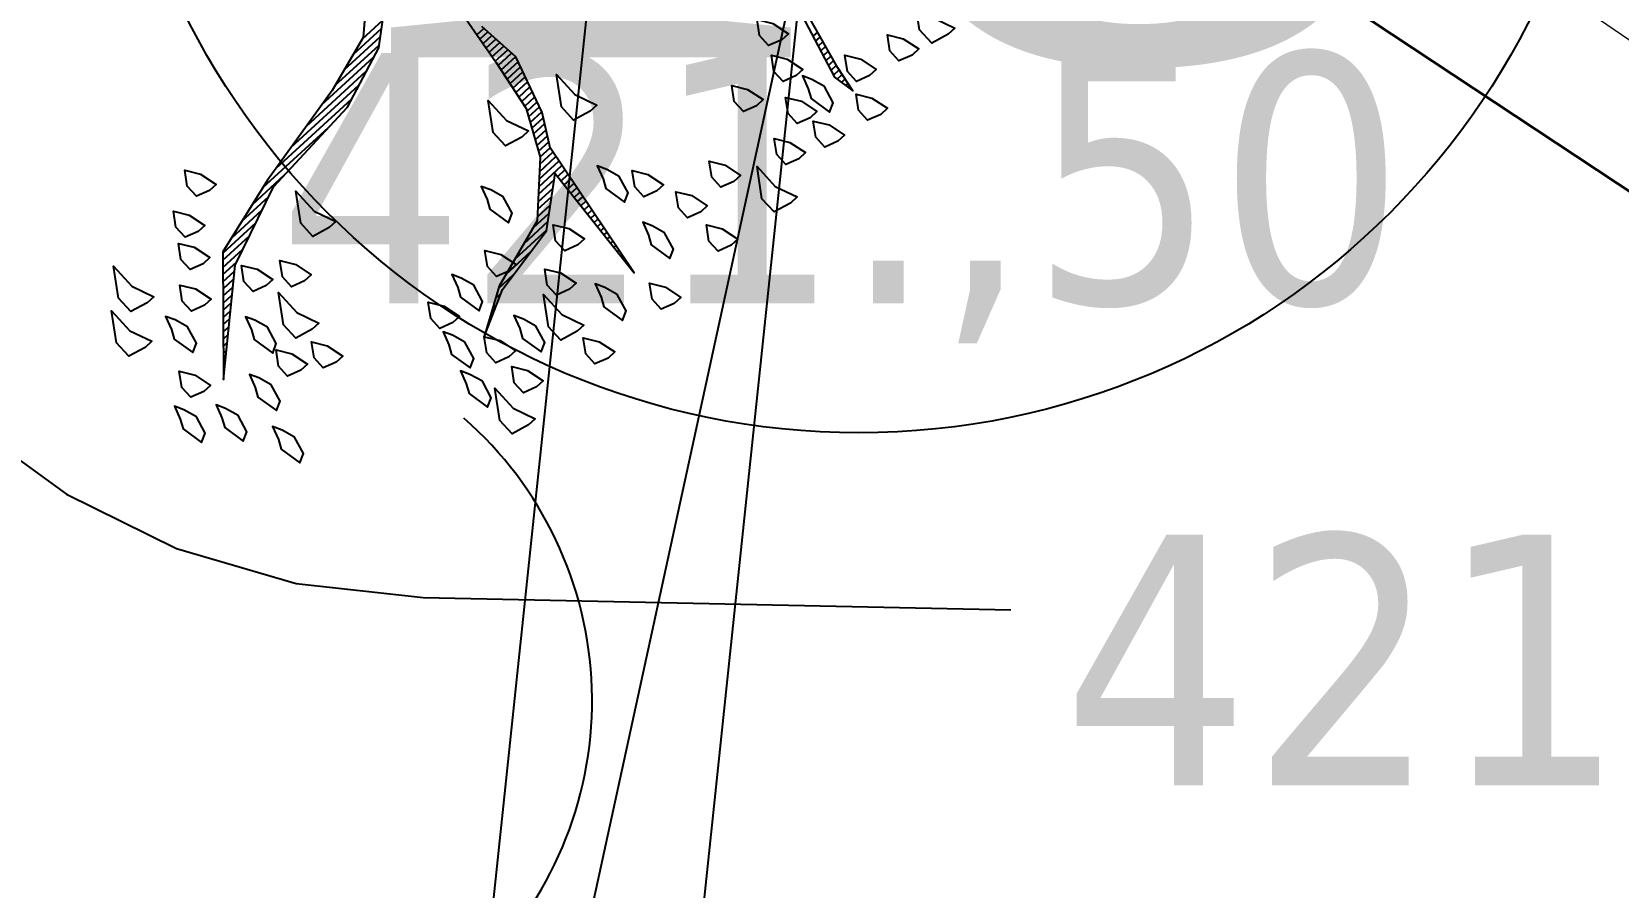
# Model space of a CAD drawing. Header units: metres. Extents: x 2 to 659295185, y -28 to 1124222152.
# Drawn here: x 654869.69 to 654882.36, y 1123162.19 to 1123169.03 of the extents above; entities that cross this region are included whole.
import ezdxf
from ezdxf.enums import TextEntityAlignment as Align

# ---------------------------------------------------------------- set-up
doc = ezdxf.new("R2010")
doc.units = ezdxf.units.M
doc.header["$MEASUREMENT"] = 0
doc.layers.get('0').update_dxf_attribs({"linetype": 'CONTINUOUS'})
for name, color, linetype in [('000PAREDES', 2, 'CONTINUOUS'), ('Acotado', 7, 'CONTINUOUS'), ('Arboles', 3, 'CONTINUOUS'), ('Cota', 3, 'CONTINUOUS'), ('CURVAS', 2, 'CONTINUOUS'), ('CVL_CURV_D', 7, 'CONTINUOUS'), ('MANZANA', 30, 'CONTINUOUS'), ('vista1', 3, 'CONTINUOUS')]:
    doc.layers.add(name, color=color, linetype=linetype)
doc.layers.add('LIMITE 2017 IGVSB', color=7, linetype='CONTINUOUS', lineweight=120)
doc.styles.get("Standard").update_dxf_attribs({"font": 'tahoma.ttf'})
doc.styles.add('VERT_CUADRO', font='ROMANTIC')
doc.dimstyles.new('ISO-25', dxfattribs={"dimtxt": 2.5, "dimasz": 2.5, "dimexe": 1.25, "dimexo": 0.625, "dimtad": 1, "dimtxsty": 'Standard', "dimcen": 2.5, "dimadec": 0, "dimazin": 0, "dimtfac": 1, "dimtmove": 0, "dimatfit": 3, "dimfxl": 1, "dimarcsym": 0})

# ---------------------------------------------------------------- blocks, each defined once
blk = doc.blocks.new('VERT_CUADRO')
blk.add_circle((0, 0), 1)
at = {"style": 'VERT_CUADRO'}
blk.add_attdef('PT', text='', height=1, dxfattribs=at).set_placement((0, 0), align=Align.MIDDLE_CENTER)
blk = doc.blocks.new('*D2455')
at = {"layer": 'LIMITE 2017 IGVSB', "color": 0, "lineweight": -2, "transparency": 16777216}
for p, q in [((654888.539, 1123262.408), (654883.861, 1123263.411)), ((654884.559, 1123260.704), (654873.265, 1123208.026)), ((654861.08, 1123151.188), (654871.928, 1123201.79)), ((654864.012, 1123148.003), (654859.334, 1123149.006))]:
    blk.add_line(p, q, dxfattribs=at)
at = {"layer": 'LIMITE 2017 IGVSB', "color": 0, "lineweight": 0, "transparency": 16777216}
for points in [[(654884.151, 1123260.791), (654884.966, 1123260.617), (654885.083, 1123263.149)], [(654860.673, 1123151.276), (654861.488, 1123151.101), (654860.556, 1123148.744)]]:
    blk.add_solid(points, dxfattribs=at)
at = {"layer": 'LIMITE 2017 IGVSB', "color": 0, "lineweight": 0, "transparency": 16777216, "insert": (654872.569, 1123204.914), "char_height": 2.5, "attachment_point": 5, "rotation": 77.8998}
blk.add_mtext('117', dxfattribs=at)
blk = doc.blocks.new('*X2402')
at = {"color": 0}
for p, q in [((17.3711, 15.93), (17.4433, 15.93)), ((17.4036, 15.94), (17.4555, 15.94)), ((17.2629, 15.9), (17.3957, 15.9)), ((17.3061, 15.91), (17.4188, 15.91)), ((17.3386, 15.92), (17.431, 15.92)), ((17.1189, 15.87), (17.3117, 15.87)), ((17.1669, 15.88), (17.3397, 15.88)), ((17.2149, 15.89), (17.3677, 15.89)), ((17.0041, 15.84), (17.0729, 15.84)), ((17.0401, 15.85), (17.1235, 15.85)), ((17.0761, 15.86), (17.2435, 15.86)), ((16.9281, 15.81), (16.9958, 15.81)), ((16.9371, 15.82), (17.0215, 15.82)), ((16.9681, 15.83), (17.0472, 15.83)), ((16.9009, 15.78), (16.9301, 15.78)), ((16.91, 15.79), (16.9444, 15.79)), ((16.919, 15.8), (16.9701, 15.8)), ((17.5655, 15.78), (17.5876, 15.78)), ((17.5669, 15.79), (17.5866, 15.79)), ((17.5682, 15.8), (17.5856, 15.8)), ((16.8738, 15.75), (16.8965, 15.75)), ((16.8829, 15.76), (16.9077, 15.76)), ((16.8919, 15.77), (16.9189, 15.77)), ((17.5614, 15.75), (17.5906, 15.75)), ((17.5628, 15.76), (17.5896, 15.76)), ((17.5641, 15.77), (17.5886, 15.77)), ((16.8467, 15.72), (16.863, 15.72)), ((16.8557, 15.73), (16.8742, 15.73)), ((16.8648, 15.74), (16.8853, 15.74)), ((17.5568, 15.72), (17.5936, 15.72)), ((17.5585, 15.73), (17.5926, 15.73)), ((17.56, 15.74), (17.5916, 15.74)), ((16.8195, 15.69), (16.8295, 15.69)), ((16.8286, 15.7), (16.8406, 15.7)), ((16.8376, 15.71), (16.8518, 15.71)), ((17.5518, 15.69), (17.5844, 15.69)), ((17.5535, 15.7), (17.5875, 15.7)), ((17.5551, 15.71), (17.5906, 15.71)), ((16.7924, 15.66), (16.7959, 15.66)), ((16.8014, 15.67), (16.8071, 15.67)), ((16.8105, 15.68), (16.8183, 15.68)), ((17.5468, 15.66), (17.5752, 15.66)), ((17.5485, 15.67), (17.5783, 15.67)), ((17.5501, 15.68), (17.5814, 15.68)), ((16.7833, 15.65), (16.7848, 15.65)), ((17.5402, 15.63), (17.566, 15.63)), ((17.5435, 15.64), (17.5691, 15.64)), ((17.5451, 15.65), (17.5721, 15.65)), ((17.5252, 15.6), (17.5543, 15.6)), ((17.5302, 15.61), (17.5598, 15.61)), ((17.5352, 15.62), (17.5629, 15.62)), ((17.5102, 15.57), (17.5372, 15.57)), ((17.5152, 15.58), (17.5429, 15.58)), ((17.5202, 15.59), (17.5486, 15.59)), ((17.4903, 15.54), (17.5241, 15.54)), ((17.5002, 15.55), (17.5257, 15.55)), ((17.5052, 15.56), (17.5315, 15.56)), ((17.4603, 15.51), (17.5196, 15.51)), ((17.4703, 15.52), (17.5211, 15.52)), ((17.4803, 15.53), (17.5226, 15.53)), ((17.4303, 15.48), (17.4661, 15.48)), ((17.4403, 15.49), (17.4786, 15.49)), ((17.4503, 15.5), (17.4911, 15.5)), ((17.4981, 15.48), (17.515, 15.48)), ((17.4988, 15.49), (17.5165, 15.49)), ((17.4996, 15.5), (17.5181, 15.5)), ((17.368, 15.45), (17.4286, 15.45)), ((17.4, 15.46), (17.4411, 15.46)), ((17.4203, 15.47), (17.4536, 15.47)), ((17.496, 15.45), (17.5105, 15.45)), ((17.4967, 15.46), (17.512, 15.46)), ((17.4974, 15.47), (17.5135, 15.47)), ((17.2754, 15.42), (17.3128, 15.42)), ((17.304, 15.43), (17.3661, 15.43)), ((17.336, 15.44), (17.4161, 15.44)), ((17.4938, 15.42), (17.5059, 15.42)), ((17.4946, 15.43), (17.5074, 15.43)), ((17.4953, 15.44), (17.509, 15.44)), ((17.242, 15.4), (17.2517, 15.4)), ((17.2587, 15.41), (17.2717, 15.41)), ((17.4924, 15.4), (17.5029, 15.4)), ((17.4931, 15.41), (17.5044, 15.41)), ((17.2087, 15.38), (17.2117, 15.38)), ((17.2254, 15.39), (17.2317, 15.39)), ((17.4903, 15.37), (17.4984, 15.37)), ((17.491, 15.38), (17.4999, 15.38)), ((17.4917, 15.39), (17.5014, 15.39)), ((18.0327, 15.37), (18.0447, 15.37)), ((17.4881, 15.34), (17.4938, 15.34)), ((17.4888, 15.35), (17.4953, 15.35)), ((17.4896, 15.36), (17.4968, 15.36)), ((18.0247, 15.34), (18.0378, 15.34)), ((18.0273, 15.35), (18.0401, 15.35)), ((18.03, 15.36), (18.0424, 15.36)), ((17.486, 15.31), (17.4893, 15.31)), ((17.4867, 15.32), (17.4908, 15.32)), ((17.4874, 15.33), (17.4923, 15.33)), ((18.0167, 15.31), (18.0309, 15.31)), ((18.0193, 15.32), (18.0332, 15.32)), ((18.022, 15.33), (18.0355, 15.33)), ((17.4838, 15.28), (17.4847, 15.28)), ((17.4846, 15.29), (17.4862, 15.29)), ((17.4853, 15.3), (17.4877, 15.3)), ((18.0113, 15.29), (18.0265, 15.29)), ((18.0115, 15.28), (18.0249, 15.28)), ((18.014, 15.3), (18.0286, 15.3)), ((17.4831, 15.27), (17.4832, 15.27)), ((18.0135, 15.27), (18.0232, 15.27)), ((18.0155, 15.26), (18.0215, 15.26)), ((18.0175, 15.25), (18.0199, 15.25))]:
    blk.add_line(p, q, dxfattribs=at)
blk = doc.blocks.new('ARBUSTO6')
at = {"layer": 'Arboles', "color": 7}
for points in [[(-0.2089, -0.447), (-0.3364, -0.566), (-0.447, -0.6001), (-0.6511, -0.6426), (-0.8041, -0.6851), (-0.9657, -0.8637), (-0.8041, -0.7191), (-0.6511, -0.6596), (-0.447, -0.6426), (-0.3279, -0.6001), (-0.2344, -0.5235)], [(-0.1578, -0.583), (-0.1833, -0.7701), (-0.2004, -0.8722), (-0.2429, -0.9572), (-0.3279, -1.0423), (-0.464, -1.0848), (-0.549, -1.1358), (-0.464, -1.0933), (-0.3279, -1.0678), (-0.2429, -0.9997), (-0.2599, -1.2379), (-0.2174, -0.9572), (-0.1833, -0.8977), (-0.1493, -0.7871), (-0.1578, -0.7021)], [(0.3014, -1.0933), (0.2674, -1.2209), (0.2759, -1.2634), (0.2844, -1.2123), (0.3099, -1.1018)]]:
    blk.add_lwpolyline(points, dxfattribs=at)
at = {"layer": 'Arboles'}
for points in [[(-0.7446, -0.583), (-0.7701, -0.5745), (-0.7701, -0.549), (-0.7531, -0.5235), (-0.7361, -0.549), (-0.7276, -0.583)], [(-0.9742, -0.6596), (-1.0082, -0.6511), (-1.0082, -0.6171), (-0.9742, -0.566), (-0.9742, -0.6171), (-0.9572, -0.6596)], [(-0.8126, -0.6256), (-0.8381, -0.6171), (-0.8381, -0.5915), (-0.8211, -0.566), (-0.8041, -0.5915), (-0.7956, -0.6256)], [(-1.0337, -0.7191), (-1.0678, -0.7106), (-1.0678, -0.6766), (-1.0337, -0.6256), (-1.0337, -0.6766), (-1.0167, -0.7191)], [(-0.8467, -0.6766), (-0.8722, -0.6681), (-0.8722, -0.6426), (-0.8552, -0.6171), (-0.8381, -0.6426), (-0.8296, -0.6766)], [(-0.8977, -0.7361), (-0.9232, -0.7276), (-0.9232, -0.7021), (-0.9062, -0.6766), (-0.8892, -0.7021), (-0.8807, -0.7361)], [(-0.9742, -0.7276), (-0.9827, -0.7446), (-0.9742, -0.7871), (-0.9572, -0.7786), (-0.9487, -0.7446), (-0.9572, -0.7191), (-0.9657, -0.7021)], [(-0.6256, -0.7871), (-0.6596, -0.7786), (-0.6596, -0.7446), (-0.6256, -0.6936), (-0.6256, -0.7446), (-0.6085, -0.7871)], [(-0.7871, -0.7871), (-0.8126, -0.7786), (-0.8126, -0.7531), (-0.7956, -0.7276), (-0.7786, -0.7531), (-0.7701, -0.7871)], [(-0.7276, -0.8297), (-0.7531, -0.8212), (-0.7531, -0.7956), (-0.7361, -0.7701), (-0.7191, -0.7956), (-0.7106, -0.8297)], [(-1.0082, -0.8552), (-1.0337, -0.8467), (-1.0337, -0.8212), (-1.0167, -0.7956), (-0.9997, -0.8212), (-0.9912, -0.8552)], [(-0.8637, -0.8297), (-0.8722, -0.8467), (-0.8637, -0.8892), (-0.8467, -0.8807), (-0.8381, -0.8467), (-0.8467, -0.8212), (-0.8552, -0.8042)], [(-0.7786, -0.9062), (-0.8126, -0.8977), (-0.8126, -0.8637), (-0.7786, -0.8127), (-0.7786, -0.8637), (-0.7616, -0.9062)], [(-0.2429, -0.9062), (-0.2769, -0.8977), (-0.2769, -0.8637), (-0.2429, -0.8127), (-0.2429, -0.8637), (-0.2259, -0.9062)], [(-1.0763, -0.8637), (-1.0848, -0.8807), (-1.0763, -0.9232), (-1.0593, -0.9147), (-1.0507, -0.8807), (-1.0593, -0.8552), (-1.0678, -0.8382)], [(-0.1153, -0.9572), (-0.1493, -0.9487), (-0.1493, -0.9147), (-0.1153, -0.8637), (-0.1153, -0.9147), (-0.0983, -0.9572)], [(-1.0167, -0.9147), (-1.0252, -0.9317), (-1.0167, -0.9742), (-0.9997, -0.9657), (-0.9912, -0.9317), (-0.9997, -0.9062), (-1.0082, -0.8892)], [(-0.9317, -0.9147), (-0.9402, -0.9317), (-0.9317, -0.9742), (-0.9147, -0.9657), (-0.9062, -0.9317), (-0.9147, -0.9062), (-0.9232, -0.8892)], [(-0.8467, -0.9487), (-0.8722, -0.9402), (-0.8722, -0.9147), (-0.8552, -0.8892), (-0.8381, -0.9147), (-0.8296, -0.9487)], [(-0.7871, -0.9827), (-0.8126, -0.9742), (-0.8126, -0.9487), (-0.7956, -0.9232), (-0.7786, -0.9487), (-0.7701, -0.9827)], [(-0.3704, -0.9487), (-0.3789, -0.9657), (-0.3704, -1.0082), (-0.3534, -0.9997), (-0.3449, -0.9657), (-0.3534, -0.9402), (-0.3619, -0.9232)], [(-0.9657, -1.0168), (-0.9742, -1.0338), (-0.9657, -1.0763), (-0.9487, -1.0678), (-0.9402, -1.0338), (-0.9487, -1.0082), (-0.9572, -0.9912)], [(-0.5235, -1.0338), (-0.532, -1.0508), (-0.5235, -1.0933), (-0.5065, -1.0848), (-0.498, -1.0508), (-0.5065, -1.0253), (-0.515, -1.0082)], [(-0.5745, -1.0763), (-0.6, -1.0678), (-0.6, -1.0423), (-0.583, -1.0168), (-0.566, -1.0423), (-0.5575, -1.0763)], [(-0.43, -1.0763), (-0.4555, -1.0678), (-0.4555, -1.0423), (-0.4385, -1.0168), (-0.4215, -1.0423), (-0.413, -1.0763)], [(-0.1833, -1.0678), (-0.1919, -1.0848), (-0.1833, -1.1273), (-0.1663, -1.1188), (-0.1578, -1.0848), (-0.1663, -1.0593), (-0.1748, -1.0423)], [(0.2418, -1.1018), (0.2163, -1.0933), (0.2163, -1.0678), (0.2333, -1.0423), (0.2504, -1.0678), (0.2589, -1.1018)], [(-0.3024, -1.1273), (-0.3279, -1.1188), (-0.3279, -1.0933), (-0.3109, -1.0678), (-0.2939, -1.0933), (-0.2854, -1.1273)], [(-0.6085, -1.1018), (-0.617, -1.1188), (-0.6085, -1.1613), (-0.5915, -1.1528), (-0.583, -1.1188), (-0.5915, -1.0933), (-0.6, -1.0763)], [(-0.1238, -1.1528), (-0.1493, -1.1443), (-0.1493, -1.1188), (-0.1323, -1.0933), (-0.1153, -1.1188), (-0.1068, -1.1528)], [(0.1228, -1.1613), (0.0973, -1.1528), (0.0973, -1.1273), (0.1143, -1.1018), (0.1313, -1.1273), (0.1398, -1.1613)], [(-0.3704, -1.1783), (-0.3959, -1.1698), (-0.3959, -1.1443), (-0.3789, -1.1188), (-0.3619, -1.1443), (-0.3534, -1.1783)], [(0.2163, -1.1698), (0.1908, -1.1613), (0.1908, -1.1358), (0.2078, -1.1103), (0.2248, -1.1358), (0.2333, -1.1698)], [(-0.6341, -1.1783), (-0.6426, -1.1953), (-0.6341, -1.2379), (-0.617, -1.2294), (-0.6085, -1.1953), (-0.617, -1.1698), (-0.6256, -1.1528)], [(-0.5405, -1.1953), (-0.566, -1.1868), (-0.566, -1.1613), (-0.549, -1.1358), (-0.532, -1.1613), (-0.5235, -1.1953)], [(-0.4895, -1.1698), (-0.498, -1.1868), (-0.4895, -1.2294), (-0.4725, -1.2209), (-0.464, -1.1868), (-0.4725, -1.1613), (-0.481, -1.1443)], [(-0.413, -1.2464), (-0.447, -1.2379), (-0.447, -1.2038), (-0.413, -1.1528), (-0.413, -1.2038), (-0.3959, -1.2464)], [(-0.1919, -1.2038), (-0.2004, -1.2209), (-0.1919, -1.2634), (-0.1748, -1.2549), (-0.1663, -1.2209), (-0.1748, -1.1953), (-0.1833, -1.1783)], [(-0.0898, -1.2379), (-0.1153, -1.2294), (-0.1153, -1.2038), (-0.0983, -1.1783), (-0.0813, -1.2038), (-0.0728, -1.2379)], [(-0.0048, -1.2379), (-0.0303, -1.2294), (-0.0303, -1.2038), (-0.0133, -1.1783), (0.0037, -1.2038), (0.0122, -1.2379)], [(0.1823, -1.2464), (0.1568, -1.2379), (0.1568, -1.2123), (0.1738, -1.1868), (0.1908, -1.2123), (0.1993, -1.2464)], [(0.2163, -1.2038), (0.2078, -1.2209), (0.2163, -1.2634), (0.2333, -1.2549), (0.2418, -1.2209), (0.2333, -1.1953), (0.2248, -1.1783)], [(-0.6, -1.3144), (-0.6341, -1.3059), (-0.6341, -1.2719), (-0.6, -1.2209), (-0.6, -1.2719), (-0.583, -1.3144)], [(-0.5405, -1.2719), (-0.566, -1.2634), (-0.566, -1.2379), (-0.549, -1.2123), (-0.532, -1.2379), (-0.5235, -1.2719)], [(-0.3364, -1.2294), (-0.3449, -1.2464), (-0.3364, -1.2889), (-0.3194, -1.2804), (-0.3109, -1.2464), (-0.3194, -1.2209), (-0.3279, -1.2038)], [(0.3184, -1.2634), (0.2929, -1.2549), (0.2929, -1.2294), (0.3099, -1.2038), (0.3269, -1.2294), (0.3354, -1.2634)], [(0.48, -1.3059), (0.4459, -1.2974), (0.4459, -1.2634), (0.48, -1.2123), (0.48, -1.2634), (0.497, -1.3059)], [(0.0463, -1.3399), (0.0122, -1.3314), (0.0122, -1.2974), (0.0463, -1.2464), (0.0463, -1.2974), (0.0633, -1.3399)], [(0.1143, -1.2889), (0.0888, -1.2804), (0.0888, -1.2549), (0.1058, -1.2294), (0.1228, -1.2549), (0.1313, -1.2889)], [(0.1908, -1.3144), (0.1653, -1.3059), (0.1653, -1.2804), (0.1823, -1.2549), (0.1993, -1.2804), (0.2078, -1.3144)], [(0.4034, -1.2889), (0.3779, -1.2804), (0.3779, -1.2549), (0.3949, -1.2294), (0.4119, -1.2549), (0.4204, -1.2889)], [(-0.4044, -1.3229), (-0.43, -1.3144), (-0.43, -1.2889), (-0.413, -1.2634), (-0.3959, -1.2889), (-0.3874, -1.3229)], [(-0.2429, -1.3314), (-0.2684, -1.3229), (-0.2684, -1.2974), (-0.2514, -1.2719), (-0.2344, -1.2974), (-0.2259, -1.3314)], [(-0.0898, -1.3229), (-0.1153, -1.3144), (-0.1153, -1.2889), (-0.0983, -1.2634), (-0.0813, -1.2889), (-0.0728, -1.3229)], [(0.2844, -1.3314), (0.2589, -1.3229), (0.2589, -1.2974), (0.2759, -1.2719), (0.2929, -1.2974), (0.3014, -1.3314)]]:
    blk.add_lwpolyline(points, close=True, dxfattribs=at)
blk.add_blockref('*X2402', (-17.7429, -16.5069), dxfattribs=at)

msp = doc.modelspace()

# ---------------------------------------------------------------- linework, layer by layer
at = {"lineweight": 30}
msp.add_lwpolyline([(654892.1346, 1123244.5281), (654876.2977, 1123171.8224), (654943.1061, 1123127.6342)], dxfattribs=at)
msp.add_lwpolyline([(654892.1346, 1123244.5281), (654876.2977, 1123171.8224), (654943.1061, 1123127.6342)], dxfattribs=at)
msp.add_lwpolyline([(654892.1346, 1123244.5281), (654876.2977, 1123171.8224), (654943.1061, 1123127.6342)], dxfattribs=at)
at = {"layer": '000PAREDES'}
msp.add_lwpolyline([(654948.3512, 1123120.8818), (654943.1061, 1123127.6342), (654876.2977, 1123171.8224), (654892.1346, 1123244.5281), (654907.4079, 1123241.9804), (654909.2047, 1123255.0016), (654924.7925, 1123251.3936), (654925.6945, 1123255.2906), (654965.9652, 1123245.6902), (654974.916, 1123275.7498), (654971.9299, 1123279.7725), (654974.2977, 1123290.8224), (654943.7736, 1123320.3665), (654886.8737, 1123376.4179), (654833.6867, 1123428.6518), (654765.3984, 1123502.6864), (654747.7375, 1123524.6779), (654708.4749, 1123560.707)], dxfattribs=at)
at = {"layer": 'Acotado', "color": 6}
msp.add_line((654876.2977, 1123171.8224), (654869.456, 1123140.3996), dxfattribs=at)
at = {"layer": 'CURVAS', "lineweight": 0}
msp.add_lwpolyline([(654893, 1123244), (654878, 1123172), (654944, 1123127)], dxfattribs=at)
at = {"layer": 'CVL_CURV_D', "color": 7, "linetype": 'Continuous', "elevation": 421.25}
msp.add_lwpolyline([(654869.1781, 1123165.9065), (654869.9697, 1123165.3306), (654870.8505, 1123164.8966), (654871.8053, 1123164.6179), (654872.8189, 1123164.5075), (654877.5108, 1123164.4084)], dxfattribs=at)
at = {"layer": 'MANZANA', "lineweight": -3}
for points in [[(654880, 1123383), (655030, 1123227), (654959, 1123242), (654956, 1123228), (654884, 1123247), (654872, 1123133), (654761, 1123164), (654880, 1123383)], [(654878.2977, 1123382.8224), (655028.2977, 1123226.8224), (654957.2977, 1123241.8224), (654954.2977, 1123227.8224), (654882.2977, 1123246.8224), (654870.2977, 1123132.8224), (654759.2977, 1123163.8224), (654878.2977, 1123382.8224)]]:
    msp.add_lwpolyline(points, dxfattribs=at)
at = {"layer": 'vista1'}
msp.add_ellipse((654871.1682, 1123163.6813), major_axis=(2.9034, -0.755), ratio=1, start_param=5.7534696, end_param=7.3893027, dxfattribs=at)

# ---------------------------------------------------------------- block references
at = {"color": 2, "xscale": 6, "yscale": 6, "zscale": 6}
msp.add_blockref('VERT_CUADRO', (654876.2977, 1123171.8224), dxfattribs=at).add_auto_attribs({'PT': '18'})
at = {"layer": 'Arboles', "xscale": 4.239678611648719, "yscale": 4.239678611648719, "zscale": 4.239678611648719, "rotation": 42.49660342024684}
msp.add_blockref('ARBUSTO6', (654871.7705, 1123171.7128), dxfattribs=at)

# ---------------------------------------------------------------- texts
at = {"layer": 'Cota'}
for s, p in [('421.,50', (654871.6569, 1123166.8565)), ('421.,25', (654877.9231, 1123163.0073))]:
    msp.add_text(s, height=2, dxfattribs=at).set_placement(p)

# ---------------------------------------------------------------- dimensions: what is measured, and where the dimension line sits
at = {"layer": 'LIMITE 2017 IGVSB', "lineweight": 0}
dim = msp.add_linear_dim(base=(654885.0827, 1123263.1486), p1=(654864.623, 1123147.872), p2=(654889.1496, 1123262.2767), angle=77.89979, dimstyle='ISO-25', override={"dimtmove": 2}, dxfattribs=at)
dim.commit()
dim.dimension.update_dxf_attribs({"geometry": '*D2455', "text_midpoint": (654872.5693, 1123204.9143), "dimtype": 161})

doc.saveas('drawing.dxf')
